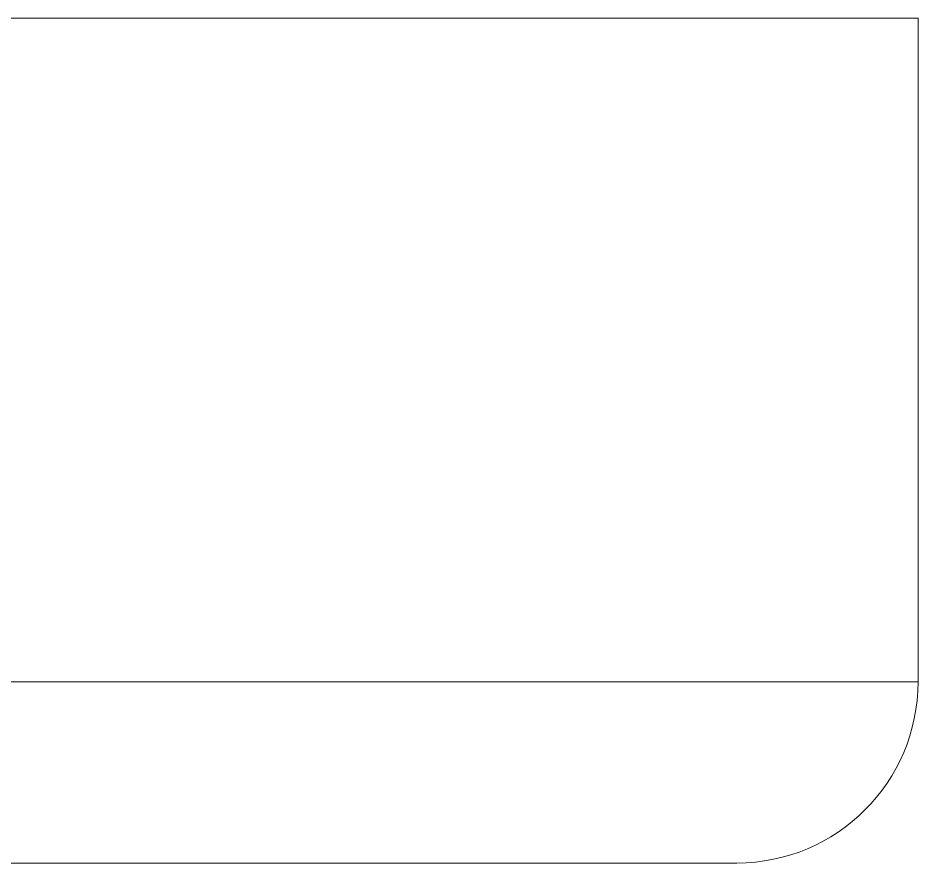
# Model space of a CAD drawing. Header units: millimetres. Extents: x 2915 to 5291, y 1031 to 4391.
# Drawn here: x 3792.61 to 3800.07, y 4032.56 to 4039.56 of the extents above; entities that cross this region are included whole.
import ezdxf

# ---------------------------------------------------------------- set-up
doc = ezdxf.new("R2010")
doc.units = ezdxf.units.MM

msp = doc.modelspace()

# ---------------------------------------------------------------- linework, layer by layer
at = {"linetype": 'Continuous', "lineweight": 18}
for p, q in [((3777.0653, 4039.5567), (3800.0653, 4039.5567)), ((3800.0653, 4034.0567), (3800.0653, 4039.5567)), ((3777.0653, 4032.5567), (3798.5653, 4032.5567))]:
    msp.add_line(p, q, dxfattribs=at)
at = {"linetype": 'Continuous', "lineweight": 13}
msp.add_line((3800.0653, 4034.0567), (3777.0653, 4034.0567), dxfattribs=at)
at = {"linetype": 'Continuous', "lineweight": 18}
msp.add_arc((3798.5653, 4034.0567), 1.5, 270, 0, dxfattribs=at)

doc.saveas('drawing.dxf')
